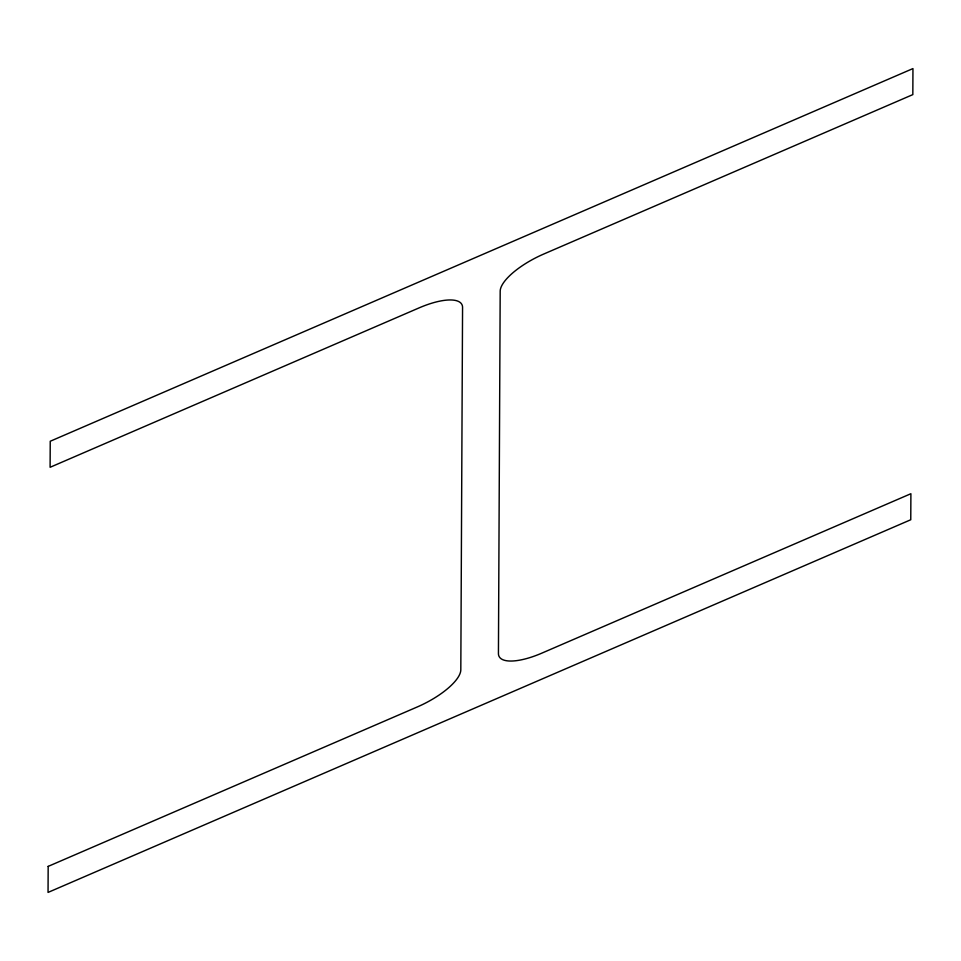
<?xml version="1.0" encoding="UTF-8"?>
<svg xmlns="http://www.w3.org/2000/svg" width="961" height="961" viewBox="0 0 961 961"><rect width="100%" height="100%" fill="white"/><g stroke="black" fill="none" stroke-linecap="round" stroke-linejoin="round"><path stroke-width="1.44" d="M48.17 866.39L48.05 892.421L910.764 519.745L910.896 493.714L541.776 653.168A47.966 16.637 -26.9 0 1 498.435 653.516L500.188 291.231A47.966 16.637 -26.9 0 1 543.71 254.052L912.83 94.61L912.95 68.579L50.236 441.255L50.104 467.286L419.224 307.832A47.966 16.637 -26.9 0 1 462.565 307.484L460.812 669.769A47.966 16.637 -26.9 0 1 417.29 706.948L48.17 866.39"/></g></svg>
